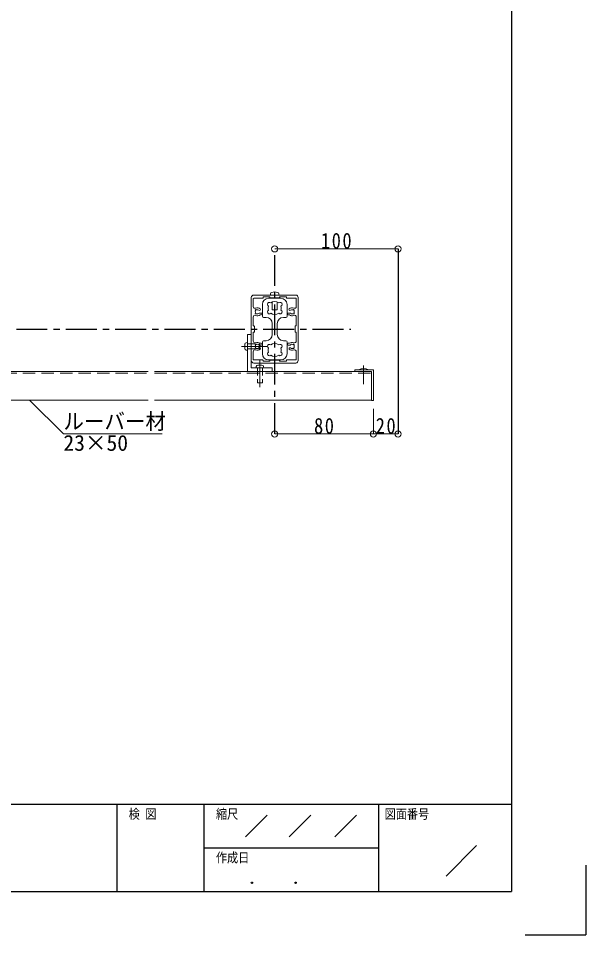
# Model space of a CAD drawing. Units: millimetres at full size, sheet at 1:5. Extents: x -1050 to 1050, y -742 to 742.
# Drawn here: x 590 to 1050, y -742 to 0 of the extents above; entities that cross this region are included whole.
import ezdxf
from ezdxf.enums import TextEntityAlignment as Align

# ---------------------------------------------------------------- set-up
doc = ezdxf.new("R2010")
doc.units = ezdxf.units.MM
doc.header["$LTSCALE"] = 5
for name, pattern in [('CHAIN1', [8, 5, -1, 1, -1]), ('DASHED1', [1.8, 1.2, -0.6]), ('DASHED2', [3, 2, -1])]:
    doc.linetypes.add(name, pattern=pattern)
for name, color, linetype in [('0-0_通り芯', 7, 'CHAIN1'), ('0-1_躯体', 134, 'Continuous'), ('1-4_印刷位置ライン', 7, 'Continuous'), ('1-5_図枠1_1', 7, 'Continuous')]:
    doc.layers.add(name, color=color, linetype=linetype)
for name, color, linetype, lineweight in [('0-3_寸法', 54, 'Continuous', 20), ('0-4_手摺部材', 92, 'Continuous', 20), ('0-5_手すり子', 12, 'Continuous', 20), ('0-9_文字', 3, 'Continuous', 20), ('0-A_支柱', 6, 'Continuous', 20), ('0-B_足元', 4, 'Continuous', 20)]:
    doc.layers.add(name, color=color, linetype=linetype, lineweight=lineweight)
doc.styles.add('ＭＳ ゴシック', font='')
doc.styles.add('ＭＳ 明朝', font='')
doc.styles.get('ＭＳ ゴシック').set_extended_font_data('MS Gothic')
doc.styles.get('ＭＳ 明朝').set_extended_font_data('MS Mincho')

# ---------------------------------------------------------------- blocks, each defined once
blk = doc.blocks.new('dimension_origin')
at = {"color": 0, "linetype": 'Continuous', "lineweight": -2}
blk.add_circle((0, 0), 1.25, dxfattribs=at)

msp = doc.modelspace()

# ---------------------------------------------------------------- linework, layer by layer
at = {"layer": '0-0_通り芯'}
for p, q in [((798.02, -336.793), (798.02, -186.793)), ((-251.253, -251.793), (859.733, -251.793))]:
    msp.add_line(p, q, dxfattribs=at)
at = {"layer": '0-1_躯体'}
msp.add_line((898.02, -186.793), (898.02, -336.793), dxfattribs=at)
at = {"layer": '0-3_寸法'}
for p, q in [((898.02, -186.793), (798.02, -186.793)), ((878.02, -336.793), (878.02, -316.538)), ((798.02, -336.793), (878.02, -336.793)), ((878.02, -336.793), (898.02, -336.793))]:
    msp.add_line(p, q, dxfattribs=at)
at = {"layer": '0-4_手摺部材'}
for p, q in [((776.02, -256.293), (779.02, -256.293)), ((776.02, -256.293), (776.02, -286.293)), ((773.745, -264.132), (773.745, -267.454)), ((774.943, -262.825), (776.02, -262.73)), ((785.52, -266.909), (785.52, -264.761)), ((786.02, -266.952), (786.02, -264.793)), ((774.943, -268.761), (776.02, -268.855)), ((784.359, -281.018), (787.681, -281.018)), ((783.052, -282.216), (782.958, -283.293)), ((788.988, -282.216), (789.083, -283.293)), ((863.02, -284.793), (878.02, -284.793)), ((863.02, -286.293), (863.02, -284.793)), ((866.02, -284.793), (874.02, -284.793)), ((878.02, -309.793), (878.02, -284.793))]:
    msp.add_line(p, q, dxfattribs=at)
at = {"layer": '0-4_手摺部材', "linetype": 'CHAIN1'}
for p, q in [((771.04, -265.793), (791.52, -265.793)), ((786.02, -276.313), (786.02, -298.793)), ((870.02, -281.371), (870.02, -296.455))]:
    msp.add_line(p, q, dxfattribs=at)
at = {"layer": '0-4_手摺部材', "linetype": 'DASHED1'}
for p, q in [((776.02, -263.793), (785.484, -263.793)), ((785.484, -263.793), (785.52, -263.793)), ((785.52, -267.793), (785.52, -266.909)), ((786.02, -267.293), (785.52, -267.793)), ((786.02, -264.793), (786.02, -264.293)), ((786.02, -267.293), (786.02, -266.952)), ((776.02, -267.793), (785.52, -267.793)), ((788.02, -283.293), (788.02, -295.293))]:
    msp.add_line(p, q, dxfattribs=at)
at = {"layer": '0-4_手摺部材'}
msp.add_lwpolyline([(779.02, -256.293), (779.02, -283.293), (796.02, -283.293), (796.02, -286.293)], dxfattribs=at)
at = {"layer": '0-4_手摺部材', "linetype": 'DASHED1'}
for points in [[(785.52, -264.761), (785.52, -263.793), (786.02, -264.293)], [(784.02, -283.293), (784.02, -295.293), (788.02, -295.293)]]:
    msp.add_lwpolyline(points, dxfattribs=at)
at = {"layer": '0-4_手摺部材'}
for centre, radius, start, end in [((775.058, -264.132), 1.312, 95, 180), ((775.058, -267.454), 1.312, 180, 265), ((784.359, -282.331), 1.312, 90, 175), ((787.681, -282.331), 1.312, 5, 90), ((870.02, -291.516), 7.823, 59.2475, 120.7525)]:
    msp.add_arc(centre, radius, start, end, dxfattribs=at)
at = {"layer": '0-5_手すり子'}
for p, q in [((695.52, -286.293), (549.02, -286.293)), ((876.52, -286.293), (700.52, -286.293)), ((549.02, -309.293), (695.52, -309.293)), ((700.52, -309.293), (876.52, -309.293))]:
    msp.add_line(p, q, dxfattribs=at)
at = {"layer": '0-5_手すり子', "linetype": 'DASHED2'}
for p, q in [((549.02, -287.593), (695.52, -287.593)), ((700.52, -287.593), (876.52, -287.593))]:
    msp.add_line(p, q, dxfattribs=at)
at = {"layer": '0-5_手すり子'}
msp.add_lwpolyline([(876.52, -286.293), (876.52, -309.793), (878.02, -309.793)], dxfattribs=at)
at = {"layer": '0-9_文字'}
msp.add_lwpolyline([(599.317, -309.411), (626.79, -336.793), (706.79, -336.793)], dxfattribs=at)
at = {"layer": '0-A_支柱'}
for p, q in [((779.02, -277.293), (779.02, -226.293)), ((780.52, -233.485), (780.52, -227.293)), ((781.02, -224.293), (815.02, -224.293)), ((788.22, -226.793), (781.02, -226.793)), ((794.02, -226.243), (794.02, -225.793)), ((801.72, -226.543), (794.32, -226.543)), ((794.618, -223.174), (794.52, -224.293)), ((794.52, -224.293), (801.52, -224.293)), ((796.02, -226.693), (796.02, -226.793)), ((800.02, -226.793), (800.02, -226.693)), ((801.422, -223.174), (801.52, -224.293)), ((802.02, -226.243), (802.02, -225.793)), ((807.52, -225.793), (802.02, -225.793)), ((807.52, -226.493), (807.52, -225.793)), ((815.02, -226.793), (807.82, -226.793)), ((815.52, -233.485), (815.52, -227.293)), ((817.02, -226.293), (817.02, -277.293)), ((780.52, -249.293), (780.52, -242.101)), ((785.697, -238.793), (787.02, -238.793)), ((786.097, -240.293), (787.02, -240.293)), ((810.343, -238.793), (809.02, -238.793)), ((809.943, -240.293), (809.02, -240.293)), ((815.52, -249.293), (815.52, -242.101)), ((780.52, -249.293), (781.22, -249.293)), ((781.52, -249.593), (781.52, -253.993)), ((814.52, -249.593), (814.52, -253.993)), ((815.52, -249.293), (814.82, -249.293)), ((780.52, -254.293), (781.22, -254.293)), ((780.52, -254.293), (780.52, -261.485)), ((815.52, -254.293), (814.82, -254.293)), ((815.52, -254.293), (815.52, -261.485)), ((785.697, -264.793), (787.02, -264.793)), ((786.097, -263.293), (787.02, -263.293)), ((809.943, -263.293), (809.02, -263.293)), ((810.343, -264.793), (809.02, -264.793)), ((780.52, -270.101), (780.52, -276.293)), ((815.52, -270.101), (815.52, -276.293)), ((788.22, -276.793), (781.02, -276.793)), ((815.02, -279.293), (781.02, -279.293)), ((794.02, -277.343), (794.02, -277.793)), ((801.72, -277.043), (794.32, -277.043)), ((802.02, -277.343), (802.02, -277.793)), ((807.52, -277.793), (802.02, -277.793)), ((807.52, -277.093), (807.52, -277.793)), ((815.02, -276.793), (807.82, -276.793))]:
    msp.add_line(p, q, dxfattribs=at)
for points in [[(788.52, -226.493), (788.52, -225.793), (794.02, -225.793)], [(796.02, -229.885), (796.02, -236.293), (800.02, -236.293), (800.02, -229.885)], [(788.52, -277.093), (788.52, -277.793), (794.02, -277.793)]]:
    msp.add_lwpolyline(points, dxfattribs=at)
for centre, radius, start, end in [((795.913, -223.287), 1.3, 105.88085, 175), ((798.02, -230.693), 9, 74.11915, 105.88085), ((800.127, -223.287), 1.3, 5, 74.11915), ((781.02, -226.293), 2, 90, 180), ((781.02, -227.293), 0.5, 90, 180), ((788.22, -226.493), 0.3, 270, 360), ((794.32, -226.243), 0.3, 180, 270), ((801.72, -226.243), 0.3, 270, 360), ((807.82, -226.493), 0.3, 180, 270), ((815.02, -226.293), 2, 0, 90), ((815.02, -227.293), 0.5, 0, 90), ((782.02, -233.485), 1.5, 180, 294.90106), ((784.02, -237.793), 1.75, 157.5799, 202.4201), ((782.783, -236.555), 0.5, 55.28656, 214.71344), ((782.125, -237.011), 0.3, 337.5799, 34.71344), ((784.02, -237.793), 3.25, 47.4576, 114.90106), ((783.238, -235.898), 0.3, 235.28656, 292.4201), ((784.02, -237.793), 1.75, 47.4576, 112.4201), ((785.71, -235.951), 0.75, 227.4576, 47.4576), ((810.33, -235.951), 0.75, 132.5424, 312.5424), ((812.02, -237.793), 3.25, 65.09894, 132.5424), ((812.02, -237.793), 1.75, 67.5799, 132.5424), ((812.802, -235.898), 0.3, 247.5799, 304.71344), ((813.257, -236.555), 0.5, 325.28656, 124.71344), ((814.02, -233.485), 1.5, 245.09894, 360), ((813.915, -237.011), 0.3, 145.28656, 202.4201), ((812.02, -237.793), 1.75, 337.5799, 22.4201), ((782.02, -242.101), 1.5, 65.09894, 180), ((782.783, -239.03), 0.5, 145.28656, 304.71344), ((782.125, -238.575), 0.3, 325.28656, 22.4201), ((784.02, -237.793), 3.25, 245.09894, 309.71514), ((783.238, -239.688), 0.3, 67.5799, 124.71344), ((784.02, -237.793), 1.75, 247.5799, 318.18969), ((785.697, -239.293), 0.5, 90, 138.18969), ((787.02, -239.543), 0.75, 270, 90), ((809.02, -239.543), 0.75, 90, 270), ((812.02, -237.793), 3.25, 230.28486, 294.90106), ((810.343, -239.293), 0.5, 41.81031, 90), ((812.02, -237.793), 1.75, 221.81031, 292.4201), ((812.802, -239.688), 0.3, 55.28656, 112.4201), ((813.257, -239.03), 0.5, 235.28656, 34.71344), ((814.02, -242.101), 1.5, 0, 114.90106), ((813.915, -238.575), 0.3, 157.5799, 214.71344), ((781.22, -249.593), 0.3, 0, 90), ((814.82, -249.593), 0.3, 90, 180), ((781.22, -253.993), 0.3, 270, 360), ((814.82, -253.993), 0.3, 180, 270), ((782.02, -261.485), 1.5, 180, 294.90106), ((784.02, -265.793), 1.75, 157.5799, 202.4201), ((782.783, -264.555), 0.5, 55.28656, 214.71344), ((782.783, -267.03), 0.5, 145.28656, 304.71344), ((782.125, -265.011), 0.3, 337.5799, 34.71344), ((782.125, -266.575), 0.3, 325.28656, 22.4201), ((784.02, -265.793), 3.25, 50.28486, 114.90106), ((783.238, -263.898), 0.3, 235.28656, 292.4201), ((784.02, -265.793), 1.75, 41.81031, 112.4201), ((784.02, -265.793), 1.75, 247.5799, 312.5424), ((785.71, -267.635), 0.75, 312.5424, 132.5424), ((785.697, -264.293), 0.5, 221.81031, 270), ((787.02, -264.043), 0.75, 270, 90), ((809.02, -264.043), 0.75, 90, 270), ((810.33, -267.635), 0.75, 47.4576, 227.4576), ((812.02, -265.793), 3.25, 65.09894, 129.71514), ((810.343, -264.293), 0.5, 270, 318.18969), ((812.02, -265.793), 1.75, 67.5799, 138.18969), ((812.02, -265.793), 1.75, 227.4576, 292.4201), ((812.802, -263.898), 0.3, 247.5799, 304.71344), ((813.257, -264.555), 0.5, 325.28656, 124.71344), ((813.257, -267.03), 0.5, 235.28656, 34.71344), ((814.02, -261.485), 1.5, 245.09894, 360), ((813.915, -265.011), 0.3, 145.28656, 202.4201), ((813.915, -266.575), 0.3, 157.5799, 214.71344), ((812.02, -265.793), 1.75, 337.5799, 22.4201), ((782.02, -270.101), 1.5, 65.09894, 180), ((784.02, -265.793), 3.25, 245.09894, 312.5424), ((783.238, -267.688), 0.3, 67.5799, 124.71344), ((812.02, -265.793), 3.25, 227.4576, 294.90106), ((812.802, -267.688), 0.3, 55.28656, 112.4201), ((814.02, -270.101), 1.5, 0, 114.90106), ((781.02, -277.293), 2, 180, 270), ((781.02, -276.293), 0.5, 180, 270), ((788.22, -277.093), 0.3, 0, 90), ((794.32, -277.343), 0.3, 90, 180), ((801.72, -277.343), 0.3, 0, 90), ((807.82, -277.093), 0.3, 90, 180), ((815.02, -276.293), 0.5, 270, 360), ((815.02, -277.293), 2, 270, 360)]:
    msp.add_arc(centre, radius, start, end, dxfattribs=at)
at = {"layer": '0-B_足元'}
for p, q in [((793.02, -226.793), (803.02, -226.793)), ((788.02, -241.393), (788.02, -231.793)), ((808.02, -241.393), (808.02, -231.793)), ((791.02, -242.393), (789.02, -242.393)), ((805.02, -242.393), (807.02, -242.393)), ((796.02, -247.393), (796.02, -256.193)), ((800.02, -247.393), (800.02, -256.193)), ((788.02, -262.193), (788.02, -271.793)), ((791.02, -261.193), (789.02, -261.193)), ((805.02, -261.193), (807.02, -261.193)), ((808.02, -262.193), (808.02, -271.793)), ((793.02, -276.793), (803.02, -276.793))]:
    msp.add_line(p, q, dxfattribs=at)
for centre, radius, start, end in [((793.02, -231.793), 5, 90, 180), ((793.679, -231.753), 1.6, 46.3184, 243.6816), ((798.02, -234.793), 5.3, 52.3632, 127.6368), ((802.362, -231.753), 1.6, 296.3184, 133.6816), ((803.02, -231.793), 5, 0, 90), ((793.679, -237.833), 1.6, 116.3184, 313.6816), ((798.02, -234.793), 5.3, 162.3632, 197.6368), ((802.362, -237.833), 1.6, 226.3184, 63.6816), ((798.02, -234.793), 5.3, 342.3632, 17.6368), ((789.02, -241.393), 1, 180, 270), ((791.02, -247.393), 5, 0, 90), ((798.02, -234.793), 5.3, 232.36321, 307.63679), ((805.02, -247.393), 5, 90, 180), ((807.02, -241.393), 1, 270, 360), ((791.02, -256.193), 5, 270, 360), ((805.02, -256.193), 5, 180, 270), ((789.02, -262.193), 1, 90, 180), ((793.679, -265.753), 1.6, 46.3184, 243.6816), ((798.02, -268.793), 5.3, 162.3632, 197.6368), ((798.02, -268.793), 5.3, 52.36321, 127.63679), ((802.362, -265.753), 1.6, 296.3184, 133.6816), ((798.02, -268.793), 5.3, 342.3632, 17.6368), ((807.02, -262.193), 1, 0, 90), ((793.02, -271.793), 5, 180, 270), ((793.679, -271.833), 1.6, 116.3184, 313.6816), ((798.02, -268.793), 5.3, 232.3632, 307.6368), ((802.362, -271.833), 1.6, 226.3184, 63.6816), ((803.02, -271.793), 5, 270, 360)]:
    msp.add_arc(centre, radius, start, end, dxfattribs=at)
at = {"layer": '1-4_印刷位置ライン'}
for p in [(1050, -686.222), (1000.874, -742.5)]:
    msp.add_line(p, (1050, -742.5), dxfattribs=at)
at = {"layer": '1-5_図枠1_1'}
for p, q in [((990, 682.5), (990, -707.5)), ((-990, -636.793), (990, -636.793)), ((669.949, -636.793), (669.949, -707.5)), ((740.657, -636.793), (740.657, -707.5)), ((882.071, -636.793), (882.071, -707.5)), ((774.242, -663.308), (791.919, -645.631)), ((809.596, -663.308), (827.273, -645.631)), ((846.717, -663.308), (864.394, -645.631)), ((740.657, -672.146), (882.071, -672.146)), ((936.869, -695.126), (961.616, -670.379))]:
    msp.add_line(p, q, dxfattribs=at)
msp.add_lwpolyline([(-990, 682.5), (-990, -707.5), (990, -707.5)], dxfattribs=at)
for centre in [(779.545, -700.429), (814.899, -700.429)]:
    msp.add_circle(centre, 0.53, dxfattribs=at)

# ---------------------------------------------------------------- block references
at = {"layer": '0-3_寸法', "xscale": 2, "yscale": 2, "rotation": 180}
for p in [(798.02, -186.793), (798.02, -336.793), (878.02, -336.793)]:
    msp.add_blockref('dimension_origin', p, dxfattribs=at)
at = {"layer": '0-3_寸法', "xscale": 2, "yscale": 2}
for p in [(898.02, -186.793), (878.02, -336.793), (898.02, -336.793)]:
    msp.add_blockref('dimension_origin', p, dxfattribs=at)

# ---------------------------------------------------------------- texts
at = {"layer": '0-3_寸法', "char_height": 12.83, "attachment_point": 7, "style": 'ＭＳ ゴシック'}
for s, insert in [('\\T1.17;\\W0.85;100', (835.52, -186.793)), ('\\T1.17;\\W0.85;80', (829.895, -336.793)), ('\\T1.17;\\W0.85;20', (879.895, -336.793))]:
    msp.add_mtext(s, dxfattribs=dict(at, insert=insert))
at = {"layer": '0-9_文字', "style": 'ＭＳ ゴシック', "width": 0.95}
msp.add_text('ルーバー材', height=12.83, dxfattribs=at).set_placement((626.79, -336.793), align=Align.BOTTOM_LEFT)
at = {"layer": '0-9_文字', "style": 'ＭＳ ゴシック'}
msp.add_text('23×50', height=12.83, dxfattribs=at).set_placement((626.79, -354.293), align=Align.BOTTOM_LEFT)
at = {"layer": '1-5_図枠1_1', "style": 'ＭＳ 明朝', "width": 0.85}
for s, p in [('検 図', (679.663, -650.934)), ('縮尺', (750.37, -650.934)), ('図面番号', (887.121, -650.934)), ('作成日', (750.37, -686.288))]:
    msp.add_text(s, height=7.776, dxfattribs=at).set_placement(p, align=Align.BOTTOM_LEFT)

doc.saveas('drawing.dxf')
